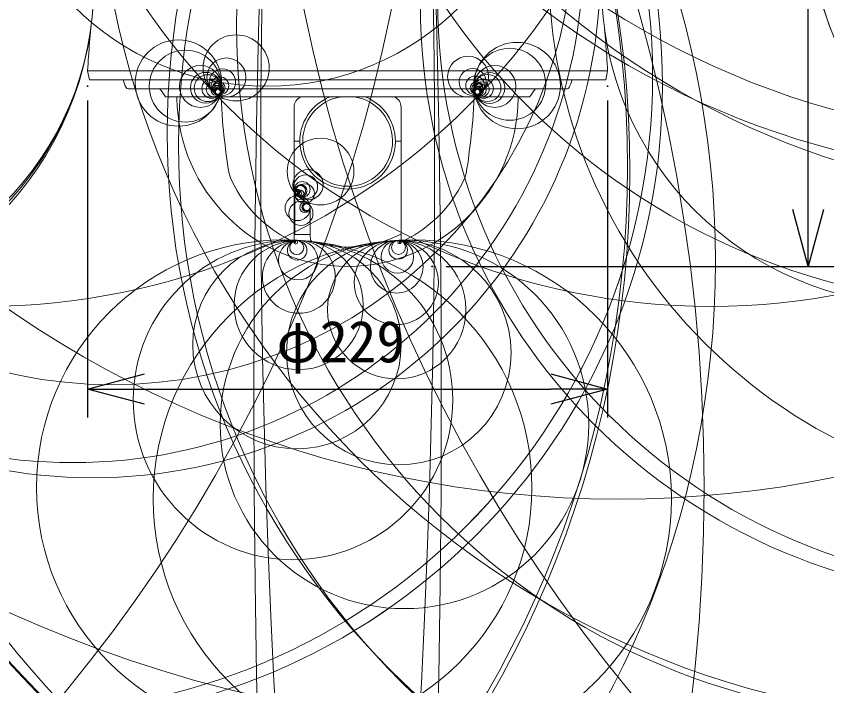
# Model space of a CAD drawing. Units: millimetres, scale not verified. Extents: x -13518 to 23396, y -15630 to 11631.
# Drawn here: x -33.85 to 1.77, y 18.53 to 47.97 of the extents above; entities that cross this region are included whole.
import ezdxf
from ezdxf.enums import TextEntityAlignment as Align

# ---------------------------------------------------------------- set-up
doc = ezdxf.new("R2010")
doc.units = ezdxf.units.MM
doc.header["$LTSCALE"] = 0.125
doc.header["$PDMODE"] = 32
doc.header["$PDSIZE"] = 0.025
for name, color, linetype in [('0-0_0', 7, 'Continuous'), ('0-5_SUNPO', 7, 'Continuous'), ('0-6_Defpoints', 7, 'Continuous')]:
    doc.layers.add(name, color=color, linetype=linetype)
doc.layers.add('0-4_GAIKEI', color=1, linetype='Continuous', lineweight=18)
doc.styles.add('ＭＳ ゴシック', font='')
doc.styles.get('ＭＳ ゴシック').set_extended_font_data('MS Gothic')

# ---------------------------------------------------------------- blocks, each defined once
blk = doc.blocks.new('_Open30')
at = {"layer": '0-0_0'}
blk.add_line((0, 0), (-1, 0), dxfattribs=at)
blk.add_lwpolyline([(-1, 0.26795), (0, 0), (-1, -0.26795)], dxfattribs=at)
blk = doc.blocks.new('D14')
at = {"layer": '0-5_SUNPO'}
for p, q in [((472.5462, -597.6717), (472.5462, -611.6142)), ((495.4022, -597.6717), (495.4022, -611.6142)), ((475.0462, -610.3642), (492.9022, -610.3642))]:
    blk.add_line(p, q, dxfattribs=at)
at = {"layer": '0-6_Defpoints'}
for p in [(472.5462, -597.0467), (495.4022, -597.0467), (495.4022, -610.3642)]:
    blk.add_point(p, dxfattribs=at)
at = {"layer": '0-5_SUNPO', "xscale": 2.5, "yscale": 2.5, "rotation": 180}
blk.add_blockref('_Open30', (472.5462, -610.3642), dxfattribs=at)
at = {"layer": '0-5_SUNPO', "xscale": 2.5, "yscale": 2.5}
blk.add_blockref('_Open30', (495.4022, -610.3642), dxfattribs=at)
at = {"layer": '0-5_SUNPO', "style": 'ＭＳ ゴシック'}
blk.add_text('φ229', height=1.833, dxfattribs=at).set_placement((480.8492, -609.7392), align=Align.BOTTOM_LEFT)
blk = doc.blocks.new('D15')
at = {"layer": '0-5_SUNPO'}
for p, q in [((488.3079, -575.8189), (505.4623, -575.8189)), ((504.2123, -602.4689), (504.2123, -578.3189)), ((488.3079, -604.9689), (505.4623, -604.9689))]:
    blk.add_line(p, q, dxfattribs=at)
at = {"layer": '0-6_Defpoints'}
for p in [(487.6829, -575.8189), (504.2123, -575.8189), (487.6829, -604.9689)]:
    blk.add_point(p, dxfattribs=at)
at = {"layer": '0-5_SUNPO', "xscale": 2.5, "yscale": 2.5}
for p, rotation in [((504.2123, -575.8189), 90), ((504.2123, -604.9689), 270)]:
    blk.add_blockref('_Open30', p, dxfattribs=dict(at, rotation=rotation))
at = {"layer": '0-5_SUNPO', "style": 'ＭＳ ゴシック'}
blk.add_text('291.5', height=1.833, rotation=90, dxfattribs=at).set_placement((503.5873, -593.5189), align=Align.BOTTOM_LEFT)
blk = doc.blocks.new('2016Mar24-185107-5334-1')
at = {"layer": '0-4_GAIKEI'}
for centre, radius in [((1633.5857, 1138.9335), 1998.5303), ((-4943.0914, -7071.0739), 8624.3126), ((-714.156, 1.3565), 712.7527), ((-390.7038, -1.9096), 388.6825), ((-358.1415, -2.5617), 356.7168), ((-275.0222, 43.8554), 275.7766), ((-274.1018, -2.7469), 272.0774), ((-169.9713, 24.4021), 169.3384), ((-147.6986, 8.571), 146.726), ((-171.0997, -35.7378), 175.1462), ((-133.5779, -8.4716), 132.6051), ((-102.9102, 6.0901), 101.4854), ((-102.575, 6.0981), 101.1501), ((-91.7809, 9.0852), 90.6145), ((-97.3915, -8.8791), 96.225), ((-283.6413, -410.8048), 496.548), ((-74.1102, 6.0968), 72.0858), ((-81.421, -8.9637), 80.2544), ((-59.8093, 9.5111), 58.8317), ((-66.577, -9.2296), 65.5999), ((-57.2375, 8.1006), 47.2345), ((-37.9181, 13.3634), 36.7199), ((-38.3177, 12.1287), 37.1139), ((-36.7965, 9.6903), 35.6268), ((-40.6941, -9.4379), 39.5248)]:
    blk.add_circle(centre, radius, dxfattribs=at)
at = {"layer": '0-4_GAIKEI', "color": 7}
for centre, radius in [((-120.0905, -89.6812), 142.4954), ((-90.5403, -67.4791), 105.5262), ((-90.5403, -67.4791), 105.5262)]:
    blk.add_circle(centre, radius, dxfattribs=at)

msp = doc.modelspace()

# ---------------------------------------------------------------- linework, layer by layer
at = {"layer": '0-4_GAIKEI', "color": 7}
for p, q in [((-30.6141, 46.9625), (-30.6011, 47.1172)), ((-30.6011, 47.1172), (-30.5876, 47.2718)), ((-30.5876, 47.2718), (-30.5789, 47.3693)), ((-7.9908, 47.3693), (-7.9912, 47.3725)), ((-7.9821, 47.2718), (-7.9908, 47.3693)), ((-7.9686, 47.1172), (-7.9821, 47.2718)), ((-7.9556, 46.9625), (-7.9686, 47.1172)), ((-30.6389, 46.6531), (-30.6267, 46.8079)), ((-30.6267, 46.8079), (-30.6141, 46.9625)), ((-7.943, 46.8079), (-7.9556, 46.9625)), ((-7.9307, 46.6531), (-7.943, 46.8079)), ((-30.6731, 46.1888), (-30.6621, 46.3436)), ((-30.6621, 46.3436), (-30.6507, 46.4984)), ((-30.6507, 46.4984), (-30.6389, 46.6531)), ((-7.9189, 46.4984), (-7.9307, 46.6531)), ((-7.9075, 46.3436), (-7.9189, 46.4984)), ((-7.8966, 46.1888), (-7.9075, 46.3436)), ((-30.6938, 45.8791), (-30.6837, 46.034)), ((-30.6837, 46.034), (-30.6731, 46.1888)), ((-7.886, 46.034), (-7.8966, 46.1888)), ((-7.8759, 45.8791), (-7.886, 46.034)), ((-30.7128, 45.5693), (-30.7035, 45.7242)), ((-30.7035, 45.7242), (-30.6938, 45.8791)), ((-7.8662, 45.7242), (-7.8759, 45.8791)), ((-7.8569, 45.5693), (-7.8662, 45.7242)), ((-30.6348, 45.1693), (-30.7128, 45.5693)), ((-7.9348, 45.1693), (-7.8569, 45.5693)), ((-30.6348, 45.1693), (-7.9348, 45.1693))]:
    msp.add_line(p, q, dxfattribs=at)
at = {"layer": '0-4_GAIKEI'}
for p, q in [((-30.7128, 45.5693), (-7.8569, 45.5693)), ((-9.6403, 44.7693), (-28.9293, 44.7693)), ((-27.3183, 44.4642), (-27.4363, 44.6429)), ((-11.2514, 44.4642), (-11.1334, 44.6429)), ((-27.2348, 44.4193), (-11.3348, 44.4193)), ((-26.7927, 44.4193), (-26.7842, 44.3693)), ((-13.7846, 43.3735), (-13.7298, 44.4193)), ((-11.777, 44.4193), (-11.7855, 44.3693)), ((-21.6348, 38.0408), (-21.6348, 43.9693)), ((-16.9348, 38.0408), (-16.9348, 43.9693)), ((-24.764, 43.1548), (-24.7845, 43.3651)), ((-24.7425, 42.9445), (-24.764, 43.1548)), ((-13.8272, 42.9445), (-13.8057, 43.1548)), ((-13.8057, 43.1548), (-13.7852, 43.3651)), ((-13.7852, 43.3651), (-13.7846, 43.3735)), ((-24.7198, 42.7344), (-24.7425, 42.9445)), ((-13.8499, 42.7344), (-13.8272, 42.9445)), ((-24.696, 42.5244), (-24.7198, 42.7344)), ((-24.6712, 42.3146), (-24.696, 42.5244)), ((-21.3848, 42.4693), (-21.6348, 42.4693)), ((-21.3697, 42.6093), (-21.3801, 42.6093)), ((-16.9348, 42.4693), (-17.1848, 42.4693)), ((-13.8985, 42.3146), (-13.8737, 42.5244)), ((-13.8737, 42.5244), (-13.8499, 42.7344)), ((-24.6452, 42.1049), (-24.6712, 42.3146)), ((-24.6181, 41.8953), (-24.6452, 42.1049)), ((-21.3697, 42.3293), (-21.3801, 42.3293)), ((-13.9516, 41.8953), (-13.9245, 42.1049)), ((-13.9245, 42.1049), (-13.8985, 42.3146)), ((-24.5899, 41.6858), (-24.6181, 41.8953)), ((-24.5606, 41.4766), (-24.5899, 41.6858)), ((-14.0091, 41.4766), (-13.9798, 41.6858)), ((-13.9798, 41.6858), (-13.9516, 41.8953)), ((-24.5302, 41.2674), (-24.5606, 41.4766)), ((-14.0395, 41.2674), (-14.0091, 41.4766)), ((-24.4978, 41.0586), (-24.5302, 41.2674)), ((-24.4355, 40.8571), (-24.4978, 41.0586)), ((-14.1342, 40.8571), (-14.0719, 41.0586)), ((-14.0719, 41.0586), (-14.0395, 41.2674)), ((-24.3453, 40.666), (-24.4355, 40.8571)), ((-24.2478, 40.4785), (-24.3453, 40.666)), ((-14.3219, 40.4785), (-14.2244, 40.666)), ((-14.2244, 40.666), (-14.1342, 40.8571)), ((-24.1433, 40.2948), (-24.2478, 40.4785)), ((-24.0321, 40.1152), (-24.1433, 40.2948)), ((-14.5376, 40.1152), (-14.4264, 40.2948)), ((-14.4264, 40.2948), (-14.3219, 40.4785)), ((-23.9142, 39.9398), (-24.0321, 40.1152)), ((-23.7898, 39.769), (-23.9142, 39.9398)), ((-21.6005, 38.3693), (-21.6005, 40.1802)), ((-14.7799, 39.769), (-14.6555, 39.9398)), ((-14.6555, 39.9398), (-14.5376, 40.1152)), ((-23.6591, 39.6029), (-23.7898, 39.769)), ((-23.5224, 39.4418), (-23.6591, 39.6029)), ((-21.0171, 39.7194), (-21.0015, 39.7085)), ((-20.9309, 39.5664), (-20.9309, 38.3236)), ((-15.0473, 39.4418), (-14.9105, 39.6029)), ((-14.9105, 39.6029), (-14.7799, 39.769)), ((-23.3796, 39.286), (-23.5224, 39.4418)), ((-23.2312, 39.1356), (-23.3796, 39.286)), ((-15.3385, 39.1356), (-15.19, 39.286)), ((-15.19, 39.286), (-15.0473, 39.4418)), ((-23.0773, 38.9908), (-23.2312, 39.1356)), ((-22.918, 38.8519), (-23.0773, 38.9908)), ((-22.7536, 38.7191), (-22.918, 38.8519)), ((-15.8161, 38.7191), (-15.6517, 38.8519)), ((-15.6517, 38.8519), (-15.4924, 38.9908)), ((-15.4924, 38.9908), (-15.3385, 39.1356)), ((-22.5844, 38.5925), (-22.7536, 38.7191)), ((-22.4106, 38.4723), (-22.5844, 38.5925)), ((-16.1591, 38.4723), (-15.9852, 38.5925)), ((-15.9852, 38.5925), (-15.8161, 38.7191)), ((-22.2324, 38.3587), (-22.4106, 38.4723)), ((-22.0501, 38.2519), (-22.2324, 38.3587)), ((-21.864, 38.1519), (-22.0501, 38.2519)), ((-21.6742, 38.059), (-21.864, 38.1519)), ((-20.9807, 38.3693), (-21.6005, 38.3693)), ((-20.9155, 38.1482), (-20.9309, 38.3236)), ((-20.9155, 38.1482), (-20.9118, 38.1287)), ((-20.9118, 38.1287), (-20.9038, 38.1094)), ((-16.8955, 38.059), (-16.7057, 38.1519)), ((-16.7057, 38.1519), (-16.5196, 38.2519)), ((-16.5196, 38.2519), (-16.3372, 38.3587)), ((-16.3372, 38.3587), (-16.1591, 38.4723)), ((-21.637, 38.0418), (-21.6742, 38.059)), ((-20.9038, 38.1094), (-20.892, 38.0921)), ((-20.892, 38.0921), (-20.8767, 38.0775)), ((-20.8767, 38.0775), (-20.8585, 38.0665)), ((-20.8585, 38.0665), (-20.8462, 38.0617)), ((-16.9327, 38.0418), (-16.8955, 38.059))]:
    msp.add_line(p, q, dxfattribs=at)
msp.add_lwpolyline([(-24.7845, 43.3651), (-24.7851, 43.3735), (-24.8399, 44.4193)], dxfattribs=at)
for centre, radius in [((-641.5262, 31.0658), 626.3595), ((601.7604, 31.1294), 625.1617), ((-458.8668, 41.4814), 443.4033), ((419.4945, 41.5312), 442.5992), ((-79.5598, 25.3946), 114.2277), ((-78.995, 23.3295), 114.2494), ((-84.5391, 61.8995), 68.53), ((45.9649, 61.9), 68.5255), ((-21.8265, 41.8359), 58.6938), ((-21.2046, 41.9348), 58.0807), ((-35.25, 65.2893), 30.0769), ((-3.3198, 65.2892), 30.0767), ((9.8867, 65.2893), 30.0769), ((-14.2485, 43.0991), 51.0284), ((-3.9149, 45.1088), 40.5013), ((-3.1511, 45.2137), 39.7156), ((-6.0251, 45.2288), 38.065), ((-6.0171, 45.1741), 38.0723), ((10.0487, 48.4858), 26.1356), ((10.4121, 48.6095), 25.734), ((-24.1872, -63.7568), 137.6261), ((-14.3824, -63.7568), 137.6261), ((-30.8091, -651.3985), 725.1254), ((-7.7606, -651.3986), 725.1255), ((-25.2243, -72.6661), 144.4049), ((-24.185, 45.6957), 1.454), ((-26.7208, 45.0311), 1.8991), ((-11.8346, 44.9205), 1.899), ((-26.4194, 44.8945), 1.5823), ((-12.1608, 44.9757), 1.5823), ((-24.6123, 45.2764), 0.8554), ((-13.9883, 45.3103), 0.9013), ((-25.7537, 44.8817), 0.9211), ((-24.7899, 45.0692), 0.5824), ((-13.7869, 45.0784), 0.594), ((-12.816, 44.8817), 0.9211), ((-25.5166, 44.824), 0.6772), ((-25.4335, 44.8051), 0.5923), ((-24.8988, 44.9096), 0.3892), ((-13.6818, 44.9271), 0.4098), ((-13.1369, 44.8107), 0.5923), ((-13.0517, 44.8136), 0.6772), ((-25.2662, 44.7862), 0.4239), ((-25.1731, 44.7521), 0.3262), ((-25.0728, 44.7138), 0.2189), ((-24.9486, 44.8138), 0.2813), ((-24.9837, 44.7816), 0.2429), ((-24.9774, 44.7376), 0.1998), ((-13.6182, 44.8092), 0.2759), ((-13.586, 44.7815), 0.2429), ((-13.5876, 44.7182), 0.1799), ((-13.3035, 44.7863), 0.4239), ((-13.3935, 44.7529), 0.3294), ((-13.4561, 44.7312), 0.2632), ((-13.511, 44.7057), 0.2026), ((-25.0102, 44.674), 0.1446), ((-24.9891, 44.7001), 0.1614), ((-24.9882, 44.6758), 0.137), ((-24.9856, 44.6467), 0.108), ((-13.5806, 44.7002), 0.1615), ((-13.5808, 44.6677), 0.1289), ((-13.5571, 44.676), 0.1478), ((-13.5841, 44.647), 0.1082), ((-20.4758, 41.1386), 1.4643), ((-21.0247, 40.5591), 0.6661), ((-21.1295, 40.4656), 0.5257), ((-21.2763, 40.3562), 0.3426), ((-21.4028, 40.1256), 0.2126), ((-21.3707, 40.2992), 0.2323), ((-21.5064, 40.179), 0.0962), ((-21.1712, 40.1706), 0.4295), ((-21.4578, 40.181), 0.1427), ((-21.4982, 40.1838), 0.1022), ((-21.5312, 40.1925), 0.068), ((-21.3346, 40.2909), 0.2634), ((-21.4854, 40.2469), 0.1063), ((-21.4833, 39.5334), 0.5534), ((-21.5452, 40.1971), 0.0533), ((-21.3379, 39.2994), 0.5296), ((-21.1603, 39.5615), 0.2292), ((-21.114, 39.5638), 0.1833), ((-21.0993, 39.5777), 0.163), ((-21.0825, 39.572), 0.1507), ((-22.0692, 27.2477), 10.8845), ((-16.4424, 26.7494), 11.3861), ((-21.6863, 31.0918), 7.0214), ((-21.5135, 33.5264), 4.5806), ((-16.7881, 30.0193), 8.098), ((-21.4364, 35.2669), 2.8384), ((-21.4286, 36.5056), 1.5997), ((-21.4592, 37.2388), 0.8659), ((-17.0368, 33.1754), 4.9322), ((-21.5021, 37.6743), 0.4283), ((-21.5194, 37.7934), 0.3081), ((-21.5631, 38.0322), 0.079), ((-21.6011, 38.0495), 0.0393), ((-21.6087, 38.0626), 0.0242), ((-17.1265, 35.0661), 3.0393), ((-17.1434, 36.2581), 1.8472), ((-17.127, 36.9493), 1.1558), ((-17.0973, 37.3898), 0.7143), ((-17.0645, 37.6948), 0.4076), ((-17.0491, 37.7971), 0.3043), ((-17.0053, 38.0328), 0.0776), ((-16.9711, 38.0433), 0.046), ((-16.9613, 38.0625), 0.0244)]:
    msp.add_circle(centre, radius, dxfattribs=at)
at = {"layer": '0-4_GAIKEI', "color": 7}
for centre, radius in [((-80.7953, 27.2651), 77.1793), ((-10.3311, 41.1392), 48.3877), ((-10.2351, 40.8942), 48.388), ((-53.3714, 41.3508), 46.3838), ((-53.2676, 41.113), 46.3834), ((-44.0828, 37.1964), 40.9609), ((6.3505, 47.5586), 30.5137), ((6.1438, 42.8426), 33.3563), ((6.6392, 42.3007), 33.3562), ((12.9595, 50.1573), 23.4121), ((-33.8822, 45.336), 27.9997), ((-33.8812, 45.3362), 27.9989), ((-31.3658, 50.7823), 22.4423), ((-33.4561, 44.9388), 28.0081), ((-33.4555, 44.9393), 28.0073), ((-29.6397, 52.0878), 20.3195), ((-30.4853, 49.9759), 22.301), ((18.1829, 53.5058), 17.3489), ((18.1942, 53.493), 17.3489), ((-22.8275, 56.8782), 11.9916), ((-45.0713, 49.4425), 14.6399), ((5.9565, 49.3706), 14.0902), ((-44.4435, 49.3627), 14.0072), ((-44.0831, 49.3372), 13.6458)]:
    msp.add_circle(centre, radius, dxfattribs=at)
at = {"layer": '0-4_GAIKEI'}
for centre, radius, start, end in [((-26.2848, 46.0593), 3, 197.25945, 204.2265), ((-12.2848, 46.0593), 3, 335.7735, 342.74055), ((-28.9294, 44.8693), 0.1, 204.2265, 270), ((-28.4377, 43.9817), 1.2, 33.438, 41.0262), ((-10.132, 43.9817), 1.2, 138.9738, 146.562), ((-9.6402, 44.8693), 0.1, 270, 335.7735), ((-27.2348, 44.5193), 0.1, 213.438, 270), ((-21.1348, 43.9693), 0.5, 115.62125, 180), ((-19.2848, 42.4693), 2.1, 111.69125, 68.37939), ((-19.2848, 42.4693), 1.975, 98.65172, 81.34828), ((-17.4348, 43.9693), 0.5, 0, 64.37845), ((-11.3348, 44.5193), 0.1, 270, 326.562), ((-19.2848, 42.4693), 3.25, 227.80913, 238.12785), ((-19.2848, 42.9693), 5.15, 242.84948, 243.2787), ((-20.9807, 38.3193), 0.05, 5, 90), ((-19.2848, 42.9693), 5.15, 252.35148, 297.1598)]:
    msp.add_arc(centre, radius, start, end, dxfattribs=at)
at = {"layer": '0-4_GAIKEI', "color": 7}
msp.add_arc((-19.2848, 44.4693), 7.5, 180.76397, 359.23881, dxfattribs=at)

# ---------------------------------------------------------------- block references
at = {"layer": '0-0_0'}
msp.add_blockref('2016Mar24-185107-5334-1', (49.8518, 65.8711), dxfattribs=at)
at = {"layer": '0-5_SUNPO'}
for name in ['D15', 'D14']:
    msp.add_blockref(name, (-503.259, 641.9382), dxfattribs=at)

doc.saveas('drawing.dxf')
